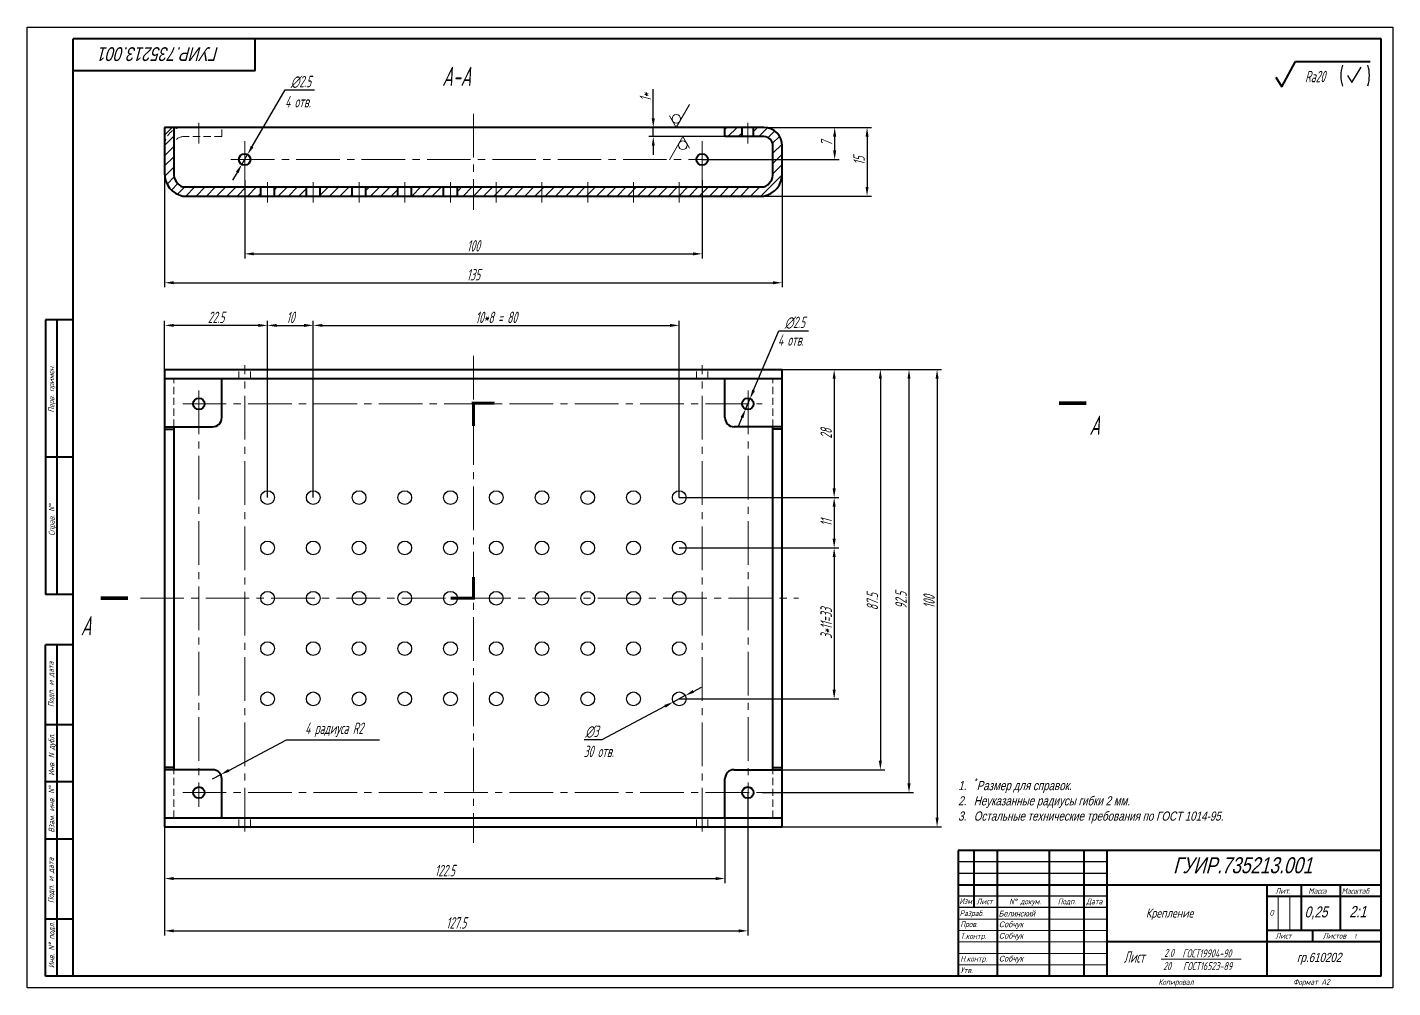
# Model space of a CAD drawing. Header units: millimetres. Extents: x 4478846 to 4492776, y 3796523 to 3799112.
# Drawn here: x 4490156 to 4490753, y 3796523 to 3796943 of the extents above; entities that cross this region are included whole.
import ezdxf

# ---------------------------------------------------------------- set-up
doc = ezdxf.new("R2010")
doc.units = ezdxf.units.MM
doc.linetypes.add('CENTER2', pattern=[28.575, 19.05, -3.175, 3.175, -3.175])
doc.linetypes.add('HIDDEN2', pattern=[4.7625, 3.175, -1.5875])
doc.layers.get('0').update_dxf_attribs({"lineweight": 25})
doc.layers.get('Defpoints').update_dxf_attribs({"color": 5})
for name, color, linetype, lineweight in [('1', 1, 'Continuous', 40), ('2', 3, 'CENTER2', 20), ('3', 2, 'HIDDEN2', 20), ('dim', 7, 'Continuous', 20), ('Основная', 7, 'Continuous', 40), ('тонкая', 7, 'Continuous', 13)]:
    doc.layers.add(name, color=color, linetype=linetype, lineweight=lineweight)
for name, color, linetype in [('KONTUR', 7, 'Continuous'), ('MultiLayer', 9, 'Continuous'), ('Title', 7, 'Continuous'), ('Текст', 4, 'Continuous')]:
    doc.layers.add(name, color=color, linetype=linetype)
doc.styles.add('35', font='gostw.shx', dxfattribs={"width": 0.65, "oblique": 15, "height": 3.5})
doc.styles.add('5', font='gostw.shx', dxfattribs={"width": 0.75, "oblique": 15, "height": 5})
doc.styles.add('7', font='gostw.shx', dxfattribs={"width": 0.75, "oblique": 15, "height": 7})
doc.styles.add('ESKD', font='standarteskd.shx', dxfattribs={"width": 0.8, "oblique": 15})
doc.styles.add('SAS5', font='gostw.shx', dxfattribs={"width": 0.75, "oblique": 15, "height": 5})
doc.styles.add('стиль1', font='romans.shx', dxfattribs={"width": 0.75, "oblique": 15, "height": 3.5})
doc.dimstyles.new('BUT$0', dxfattribs={"dimtxt": 3.5, "dimasz": 4, "dimexe": 2, "dimexo": 0, "dimgap": 1, "dimtad": 1, "dimdec": 4, "dimzin": 9, "dimdsep": 46, "dimtxsty": '35', "dimcen": 0, "dimclrd": 256, "dimclre": 256, "dimclrt": 256, "dimadec": 0, "dimazin": 0, "dimtfac": 0.7, "dimtdec": 4, "dimtmove": 0, "dimatfit": 0, "dimfxl": 1, "dimtolj": 1, "dimtzin": 9, "dimarcsym": 0})
doc.dimstyles.new('BUT$3', dxfattribs={"dimtxt": 3.5, "dimasz": 4, "dimexe": 2, "dimexo": 0, "dimgap": 1, "dimtad": 1, "dimtoh": 1, "dimdec": 4, "dimzin": 9, "dimdsep": 46, "dimtxsty": '35', "dimcen": 0, "dimclrd": 256, "dimclre": 256, "dimclrt": 256, "dimadec": 0, "dimazin": 0, "dimtfac": 0.7, "dimtdec": 4, "dimtmove": 0, "dimatfit": 0, "dimfxl": 1, "dimtolj": 1, "dimtzin": 9, "dimarcsym": 0})
doc.dimstyles.new('BUT$4', dxfattribs={"dimtxt": 3.5, "dimasz": 4, "dimexe": 2, "dimexo": 0, "dimgap": 1, "dimtad": 1, "dimtih": 1, "dimtoh": 1, "dimdec": 4, "dimzin": 9, "dimdsep": 46, "dimtxsty": '35', "dimcen": 0, "dimclrd": 256, "dimclre": 256, "dimclrt": 256, "dimadec": 0, "dimazin": 0, "dimtfac": 0.7, "dimtdec": 4, "dimtmove": 0, "dimatfit": 3, "dimfxl": 1, "dimtolj": 1, "dimtzin": 9, "dimarcsym": 0})

# ---------------------------------------------------------------- blocks, each defined once
blk = doc.blocks.new('*D229')
at = {"layer": 'Defpoints', "color": 0, "transparency": 16777216}
for p in [(4490477.79, 3796899.05), (4490477.79, 3796869.05), (4490522.92, 3796869.05)]:
    blk.add_point(p, dxfattribs=at)
at = {"layer": 'dim', "lineweight": -2, "transparency": 16777216}
for p, q in [((4490477.79, 3796899.05), (4490524.92, 3796899.05)), ((4490522.92, 3796895.05), (4490522.92, 3796873.05)), ((4490477.79, 3796869.05), (4490524.92, 3796869.05))]:
    blk.add_line(p, q, dxfattribs=at)
at = {"layer": 'dim', "transparency": 16777216}
for points in [[(4490522.26, 3796895.05), (4490523.59, 3796895.05), (4490522.92, 3796899.05)], [(4490522.26, 3796873.05), (4490523.59, 3796873.05), (4490522.92, 3796869.05)]]:
    blk.add_solid(points, dxfattribs=at)
at = {"layer": 'dim', "transparency": 16777216, "insert": (4490519.42, 3796884.55), "char_height": 5, "attachment_point": 5, "rotation": 90, "style": '5'}
blk.add_mtext('\\A1;15', dxfattribs=at)
blk = doc.blocks.new('*D230')
at = {"layer": 'Defpoints', "color": 0, "transparency": 16777216}
for p in [(4490215.79, 3796879.05), (4490485.79, 3796879.05), (4490485.79, 3796831.17)]:
    blk.add_point(p, dxfattribs=at)
at = {"layer": 'dim', "lineweight": -2, "transparency": 16777216}
for p, q in [((4490215.79, 3796879.05), (4490215.79, 3796829.17)), ((4490485.79, 3796879.05), (4490485.79, 3796829.17)), ((4490219.79, 3796831.17), (4490481.79, 3796831.17))]:
    blk.add_line(p, q, dxfattribs=at)
at = {"layer": 'dim', "transparency": 16777216}
for points in [[(4490219.79, 3796831.83), (4490219.79, 3796830.5), (4490215.79, 3796831.17)], [(4490481.79, 3796831.83), (4490481.79, 3796830.5), (4490485.79, 3796831.17)]]:
    blk.add_solid(points, dxfattribs=at)
at = {"layer": 'dim', "transparency": 16777216, "insert": (4490350.79, 3796834.67), "char_height": 5, "attachment_point": 5, "style": '5'}
blk.add_mtext('\\A1;135', dxfattribs=at)
blk = doc.blocks.new('*D231')
at = {"layer": 'Defpoints', "color": 0, "transparency": 16777216}
for p in [(4490250.79, 3796876.05), (4490450.79, 3796876.05), (4490450.79, 3796843.8)]:
    blk.add_point(p, dxfattribs=at)
at = {"layer": 'dim', "lineweight": -2, "transparency": 16777216}
for p, q in [((4490250.79, 3796876.05), (4490250.79, 3796841.8)), ((4490450.79, 3796876.05), (4490450.79, 3796841.8)), ((4490254.79, 3796843.8), (4490446.79, 3796843.8))]:
    blk.add_line(p, q, dxfattribs=at)
at = {"layer": 'dim', "transparency": 16777216}
for points in [[(4490254.79, 3796844.47), (4490254.79, 3796843.13), (4490250.79, 3796843.8)], [(4490446.79, 3796844.47), (4490446.79, 3796843.13), (4490450.79, 3796843.8)]]:
    blk.add_solid(points, dxfattribs=at)
at = {"layer": 'dim', "transparency": 16777216, "insert": (4490350.79, 3796847.3), "char_height": 5, "attachment_point": 5, "style": '5'}
blk.add_mtext('\\A1;100', dxfattribs=at)
blk = doc.blocks.new('*D232')
at = {"layer": 'Defpoints', "color": 0, "transparency": 16777216}
for p in [(4490485.79, 3796899.05), (4490508.76, 3796899.05), (4490450.79, 3796885.05)]:
    blk.add_point(p, dxfattribs=at)
at = {"layer": 'dim', "lineweight": -2, "transparency": 16777216}
for p, q in [((4490485.79, 3796899.05), (4490510.76, 3796899.05)), ((4490508.76, 3796889.05), (4490508.76, 3796895.05)), ((4490450.79, 3796885.05), (4490510.76, 3796885.05))]:
    blk.add_line(p, q, dxfattribs=at)
at = {"layer": 'dim', "transparency": 16777216}
for points in [[(4490508.09, 3796895.05), (4490509.43, 3796895.05), (4490508.76, 3796899.05)], [(4490508.09, 3796889.05), (4490509.43, 3796889.05), (4490508.76, 3796885.05)]]:
    blk.add_solid(points, dxfattribs=at)
at = {"layer": 'dim', "transparency": 16777216, "insert": (4490505.26, 3796892.05), "char_height": 5, "attachment_point": 5, "rotation": 90, "style": '5'}
blk.add_mtext('\\A1;7', dxfattribs=at)
blk = doc.blocks.new('*D233')
at = {"layer": 'Defpoints', "color": 0, "transparency": 16777216}
for p in [(4490485.79, 3796793.19), (4490541.26, 3796793.19), (4490477.07, 3796608.19)]:
    blk.add_point(p, dxfattribs=at)
at = {"layer": 'dim', "lineweight": -2, "transparency": 16777216}
for p, q in [((4490485.79, 3796793.19), (4490543.26, 3796793.19)), ((4490541.26, 3796612.19), (4490541.26, 3796789.19)), ((4490477.07, 3796608.19), (4490543.26, 3796608.19))]:
    blk.add_line(p, q, dxfattribs=at)
at = {"layer": 'dim', "transparency": 16777216}
for points in [[(4490540.59, 3796789.19), (4490541.93, 3796789.19), (4490541.26, 3796793.19)], [(4490540.59, 3796612.19), (4490541.93, 3796612.19), (4490541.26, 3796608.19)]]:
    blk.add_solid(points, dxfattribs=at)
at = {"layer": 'dim', "transparency": 16777216, "insert": (4490537.76, 3796692.26), "char_height": 5, "attachment_point": 5, "rotation": 90, "style": '5'}
blk.add_mtext('\\A1;92.5', dxfattribs=at)
blk = doc.blocks.new('Лист0_5_3')
at = {"ltscale": 5}
blk.add_line((21.76, 7.48), (56.73, 7.48), dxfattribs=at)
at = {"ltscale": 5, "oblique": 15, "width": 0.75}
for s, height, style, p in [('Лист', 5, 'SAS5', (5.44, 5.94)), ('        ГОСТ16523-89', 3.5, 'SAS5', (18.3, 2.68)), ('   ГОСТ19904-90', 3.5, '35', (26.15, 8.26))]:
    blk.add_text(s, height=height, dxfattribs=dict(at, style=style)).set_placement(p)
at = {"ltscale": 5, "style": '35', "oblique": 15, "width": 0.75}
for tag, p in [('1,0', (23.09, 8.49)), ('20', (22.62, 2.68))]:
    blk.add_attdef(tag, p, '', height=3.5, dxfattribs=at)
blk = doc.blocks.new('*D247')
at = {"layer": 'Defpoints', "color": 0, "transparency": 16777216}
for p in [(4490485.79, 3796793.19), (4490485.79, 3796593.19), (4490553.53, 3796593.19)]:
    blk.add_point(p, dxfattribs=at)
at = {"layer": 'dim', "lineweight": -2, "transparency": 16777216}
for p, q in [((4490485.79, 3796793.19), (4490555.53, 3796793.19)), ((4490553.53, 3796789.19), (4490553.53, 3796597.19)), ((4490485.79, 3796593.19), (4490555.53, 3796593.19))]:
    blk.add_line(p, q, dxfattribs=at)
at = {"layer": 'dim', "transparency": 16777216}
for points in [[(4490552.87, 3796789.19), (4490554.2, 3796789.19), (4490553.53, 3796793.19)], [(4490552.87, 3796597.19), (4490554.2, 3796597.19), (4490553.53, 3796593.19)]]:
    blk.add_solid(points, dxfattribs=at)
at = {"layer": 'dim', "transparency": 16777216, "insert": (4490550.03, 3796691.65), "char_height": 5, "attachment_point": 5, "rotation": 90, "style": '5'}
blk.add_mtext('\\A1;100', dxfattribs=at)
blk = doc.blocks.new('*D248')
at = {"layer": 'Defpoints', "color": 0, "transparency": 16777216}
for p in [(4490215.79, 3796597.19), (4490460.79, 3796597.19), (4490460.79, 3796570.61)]:
    blk.add_point(p, dxfattribs=at)
at = {"layer": 'dim', "lineweight": -2, "transparency": 16777216}
for p, q in [((4490215.79, 3796597.19), (4490215.79, 3796568.61)), ((4490460.79, 3796597.19), (4490460.79, 3796568.61)), ((4490219.79, 3796570.61), (4490456.79, 3796570.61))]:
    blk.add_line(p, q, dxfattribs=at)
at = {"layer": 'dim', "transparency": 16777216}
for points in [[(4490219.79, 3796571.28), (4490219.79, 3796569.94), (4490215.79, 3796570.61)], [(4490456.79, 3796571.28), (4490456.79, 3796569.94), (4490460.79, 3796570.61)]]:
    blk.add_solid(points, dxfattribs=at)
at = {"layer": 'dim', "transparency": 16777216, "insert": (4490338.29, 3796574.11), "char_height": 5, "attachment_point": 5, "style": '5'}
blk.add_mtext('\\A1;122.5', dxfattribs=at)
blk = doc.blocks.new('*D234')
at = {"layer": 'Defpoints', "color": 0, "transparency": 16777216}
for p in [(4490485.79, 3796793.19), (4490485.79, 3796618.19), (4490528.74, 3796618.19)]:
    blk.add_point(p, dxfattribs=at)
at = {"layer": 'dim', "lineweight": -2, "transparency": 16777216}
for p, q in [((4490485.79, 3796793.19), (4490530.74, 3796793.19)), ((4490528.74, 3796789.19), (4490528.74, 3796622.19)), ((4490485.79, 3796618.19), (4490530.74, 3796618.19))]:
    blk.add_line(p, q, dxfattribs=at)
at = {"layer": 'dim', "transparency": 16777216}
for points in [[(4490528.07, 3796789.19), (4490529.4, 3796789.19), (4490528.74, 3796793.19)], [(4490528.07, 3796622.19), (4490529.4, 3796622.19), (4490528.74, 3796618.19)]]:
    blk.add_solid(points, dxfattribs=at)
at = {"layer": 'dim', "transparency": 16777216, "insert": (4490525.24, 3796691.67), "char_height": 5, "attachment_point": 5, "rotation": 90, "style": '5'}
blk.add_mtext('\\A1;87.5', dxfattribs=at)
blk = doc.blocks.new('*D246')
at = {"layer": 'Defpoints', "color": 0, "transparency": 16777216}
for p in [(4490471.77, 3796780.49), (4490469.81, 3796775.89)]:
    blk.add_point(p, dxfattribs=at)
at = {"layer": 'dim', "lineweight": -2, "transparency": 16777216}
for p, q in [((4490473.34, 3796784.17), (4490484.41, 3796810.18)), ((4490484.41, 3796810.18), (4490497.29, 3796810.18)), ((4490469.81, 3796775.89), (4490471.77, 3796780.49)), ((4490468.24, 3796772.21), (4490466.68, 3796768.53))]:
    blk.add_line(p, q, dxfattribs=at)
at = {"layer": 'dim', "transparency": 16777216}
for points in [[(4490472.72, 3796784.43), (4490473.95, 3796783.91), (4490471.77, 3796780.49)], [(4490467.63, 3796772.47), (4490468.86, 3796771.95), (4490469.81, 3796775.89)]]:
    blk.add_solid(points, dxfattribs=at)
at = {"layer": 'dim', "transparency": 16777216, "insert": (4490491.35, 3796813.68), "char_height": 5, "attachment_point": 5, "style": '5'}
blk.add_mtext('\\A1;∅2.5', dxfattribs=at)
blk = doc.blocks.new('*D228')
at = {"layer": 'Defpoints', "color": 0, "transparency": 16777216}
for p in [(4490240.32, 3796616.06), (4490236.79, 3796614.19)]:
    blk.add_point(p, dxfattribs=at)
at = {"layer": 'dim', "lineweight": -2, "transparency": 16777216}
for p, q in [((4490243.86, 3796617.93), (4490269.11, 3796631.31)), ((4490269.11, 3796631.31), (4490309.68, 3796631.31)), ((4490236.79, 3796614.19), (4490240.32, 3796616.06))]:
    blk.add_line(p, q, dxfattribs=at)
blk.add_arc((4490236.79, 3796614.19), 4, 0, 56.55608, dxfattribs=at)
at = {"layer": 'dim', "transparency": 16777216}
blk.add_solid([(4490243.55, 3796618.52), (4490244.17, 3796617.35), (4490240.32, 3796616.06)], dxfattribs=at)
at = {"layer": 'dim', "transparency": 16777216, "insert": (4490289.89, 3796635.64), "char_height": 5, "attachment_point": 5, "style": '5'}
blk.add_mtext('\\A1;4 радиуса R2', dxfattribs=at)
blk = doc.blocks.new('*D237')
at = {"layer": 'Defpoints', "color": 0, "transparency": 16777216}
for p in [(4490464.79, 3796899.05), (4490429.44, 3796895.05), (4490464.79, 3796895.05)]:
    blk.add_point(p, dxfattribs=at)
at = {"layer": 'dim', "lineweight": -2, "transparency": 16777216}
for p, q in [((4490429.44, 3796903.05), (4490429.44, 3796915.8)), ((4490464.79, 3796899.05), (4490427.44, 3796899.05)), ((4490429.44, 3796895.05), (4490429.44, 3796899.05)), ((4490464.79, 3796895.05), (4490427.44, 3796895.05)), ((4490429.44, 3796891.05), (4490429.44, 3796887.05))]:
    blk.add_line(p, q, dxfattribs=at)
at = {"layer": 'dim', "transparency": 16777216}
for points in [[(4490428.77, 3796903.05), (4490430.1, 3796903.05), (4490429.44, 3796899.05)], [(4490428.77, 3796891.05), (4490430.1, 3796891.05), (4490429.44, 3796895.05)]]:
    blk.add_solid(points, dxfattribs=at)
at = {"layer": 'dim', "transparency": 16777216, "insert": (4490425.94, 3796912.35), "char_height": 5, "attachment_point": 5, "rotation": 90, "style": '5'}
blk.add_mtext('\\A1;1*', dxfattribs=at)
blk = doc.blocks.new('sh2')
at = {"linetype": 'Continuous'}
for q in [(3.23, 5.6), (-1.62, 2.81)]:
    blk.add_line((0, 0), q, dxfattribs=at)
blk.add_circle((0, 2.1), 1.05, dxfattribs=at)
blk = doc.blocks.new('*D252')
at = {"layer": 'Defpoints', "color": 0, "transparency": 16777216}
for p in [(4490215.79, 3796812.51), (4490215.79, 3796793.19), (4490260.79, 3796737.19)]:
    blk.add_point(p, dxfattribs=at)
at = {"layer": 'dim', "lineweight": -2, "transparency": 16777216}
for p, q in [((4490215.79, 3796793.19), (4490215.79, 3796814.51)), ((4490260.79, 3796737.19), (4490260.79, 3796814.51)), ((4490256.79, 3796812.51), (4490219.79, 3796812.51))]:
    blk.add_line(p, q, dxfattribs=at)
at = {"layer": 'dim', "transparency": 16777216}
for points in [[(4490219.79, 3796813.17), (4490219.79, 3796811.84), (4490215.79, 3796812.51)], [(4490256.79, 3796813.17), (4490256.79, 3796811.84), (4490260.79, 3796812.51)]]:
    blk.add_solid(points, dxfattribs=at)
at = {"layer": 'dim', "transparency": 16777216, "insert": (4490238.29, 3796816.01), "char_height": 5, "attachment_point": 5, "style": '5'}
blk.add_mtext('\\A1;22.5', dxfattribs=at)
blk = doc.blocks.new('*D253')
at = {"layer": 'Defpoints', "color": 0, "transparency": 16777216}
for p in [(4490280.79, 3796812.51), (4490260.79, 3796737.19), (4490280.79, 3796737.19)]:
    blk.add_point(p, dxfattribs=at)
at = {"layer": 'dim', "lineweight": -2, "transparency": 16777216}
for p, q in [((4490260.79, 3796737.19), (4490260.79, 3796814.51)), ((4490280.79, 3796737.19), (4490280.79, 3796814.51)), ((4490264.79, 3796812.51), (4490276.79, 3796812.51))]:
    blk.add_line(p, q, dxfattribs=at)
at = {"layer": 'dim', "transparency": 16777216}
for points in [[(4490264.79, 3796813.17), (4490264.79, 3796811.84), (4490260.79, 3796812.51)], [(4490276.79, 3796813.17), (4490276.79, 3796811.84), (4490280.79, 3796812.51)]]:
    blk.add_solid(points, dxfattribs=at)
at = {"layer": 'dim', "transparency": 16777216, "insert": (4490270.79, 3796816.01), "char_height": 5, "attachment_point": 5, "style": '5'}
blk.add_mtext('\\A1;10', dxfattribs=at)
blk = doc.blocks.new('*D254')
at = {"layer": 'Defpoints', "color": 0, "transparency": 16777216}
for p in [(4490440.79, 3796812.51), (4490280.79, 3796737.19), (4490440.79, 3796737.19)]:
    blk.add_point(p, dxfattribs=at)
at = {"layer": 'dim', "lineweight": -2, "transparency": 16777216}
for p, q in [((4490280.79, 3796737.19), (4490280.79, 3796814.51)), ((4490440.79, 3796737.19), (4490440.79, 3796814.51)), ((4490284.79, 3796812.51), (4490436.79, 3796812.51))]:
    blk.add_line(p, q, dxfattribs=at)
at = {"layer": 'dim', "transparency": 16777216}
for points in [[(4490284.79, 3796813.17), (4490284.79, 3796811.84), (4490280.79, 3796812.51)], [(4490436.79, 3796813.17), (4490436.79, 3796811.84), (4490440.79, 3796812.51)]]:
    blk.add_solid(points, dxfattribs=at)
at = {"layer": 'dim', "transparency": 16777216, "insert": (4490360.79, 3796816.01), "char_height": 5, "attachment_point": 5, "style": '5'}
blk.add_mtext('\\A1;10*8 = 80', dxfattribs=at)
blk = doc.blocks.new('*D238')
at = {"layer": 'Defpoints', "color": 0, "transparency": 16777216}
for p in [(4490440.79, 3796793.19), (4490440.79, 3796737.19), (4490508.54, 3796737.19)]:
    blk.add_point(p, dxfattribs=at)
at = {"layer": 'dim', "lineweight": -2, "transparency": 16777216}
for p, q in [((4490440.79, 3796793.19), (4490510.54, 3796793.19)), ((4490508.54, 3796789.19), (4490508.54, 3796741.19)), ((4490440.79, 3796737.19), (4490510.54, 3796737.19))]:
    blk.add_line(p, q, dxfattribs=at)
at = {"layer": 'dim', "transparency": 16777216}
for points in [[(4490507.87, 3796789.19), (4490509.21, 3796789.19), (4490508.54, 3796793.19)], [(4490507.87, 3796741.19), (4490509.21, 3796741.19), (4490508.54, 3796737.19)]]:
    blk.add_solid(points, dxfattribs=at)
at = {"layer": 'dim', "transparency": 16777216, "insert": (4490505.04, 3796765.19), "char_height": 5, "attachment_point": 5, "rotation": 90, "style": '5'}
blk.add_mtext('\\A1;28', dxfattribs=at)
blk = doc.blocks.new('*D255')
at = {"layer": 'Defpoints', "color": 0, "transparency": 16777216}
for p in [(4490440.79, 3796737.19), (4490440.79, 3796715.19), (4490508.54, 3796715.19)]:
    blk.add_point(p, dxfattribs=at)
at = {"layer": 'dim', "lineweight": -2, "transparency": 16777216}
for p, q in [((4490440.79, 3796737.19), (4490510.54, 3796737.19)), ((4490508.54, 3796733.19), (4490508.54, 3796719.19)), ((4490440.79, 3796715.19), (4490510.54, 3796715.19))]:
    blk.add_line(p, q, dxfattribs=at)
at = {"layer": 'dim', "transparency": 16777216}
for points in [[(4490507.87, 3796733.19), (4490509.21, 3796733.19), (4490508.54, 3796737.19)], [(4490507.87, 3796719.19), (4490509.21, 3796719.19), (4490508.54, 3796715.19)]]:
    blk.add_solid(points, dxfattribs=at)
at = {"layer": 'dim', "transparency": 16777216, "insert": (4490505.04, 3796726.19), "char_height": 5, "attachment_point": 5, "rotation": 90, "style": '5'}
blk.add_mtext('\\A1;11', dxfattribs=at)
blk = doc.blocks.new('*D256')
at = {"layer": 'Defpoints', "color": 0, "transparency": 16777216}
for p in [(4490440.79, 3796715.19), (4490440.79, 3796649.19), (4490508.54, 3796649.19)]:
    blk.add_point(p, dxfattribs=at)
at = {"layer": 'dim', "lineweight": -2, "transparency": 16777216}
for p, q in [((4490440.79, 3796715.19), (4490510.54, 3796715.19)), ((4490508.54, 3796711.19), (4490508.54, 3796653.19)), ((4490440.79, 3796649.19), (4490510.54, 3796649.19))]:
    blk.add_line(p, q, dxfattribs=at)
at = {"layer": 'dim', "transparency": 16777216}
for points in [[(4490507.87, 3796711.19), (4490509.21, 3796711.19), (4490508.54, 3796715.19)], [(4490507.87, 3796653.19), (4490509.21, 3796653.19), (4490508.54, 3796649.19)]]:
    blk.add_solid(points, dxfattribs=at)
at = {"layer": 'dim', "transparency": 16777216, "insert": (4490505.04, 3796682.19), "char_height": 5, "attachment_point": 5, "rotation": 90, "style": '5'}
blk.add_mtext('\\A1;3*11=33', dxfattribs=at)
blk = doc.blocks.new('*D257')
at = {"layer": 'Defpoints', "color": 0, "transparency": 16777216}
for p in [(4490470.79, 3796608.19), (4490215.79, 3796600.96), (4490470.79, 3796547.73)]:
    blk.add_point(p, dxfattribs=at)
at = {"layer": 'dim', "lineweight": -2, "transparency": 16777216}
for p, q in [((4490470.79, 3796608.19), (4490470.79, 3796545.73)), ((4490215.79, 3796600.96), (4490215.79, 3796545.73)), ((4490219.79, 3796547.73), (4490466.79, 3796547.73))]:
    blk.add_line(p, q, dxfattribs=at)
at = {"layer": 'dim', "transparency": 16777216}
for points in [[(4490219.79, 3796548.4), (4490219.79, 3796547.07), (4490215.79, 3796547.73)], [(4490466.79, 3796548.4), (4490466.79, 3796547.07), (4490470.79, 3796547.73)]]:
    blk.add_solid(points, dxfattribs=at)
at = {"layer": 'dim', "transparency": 16777216, "insert": (4490343.29, 3796551.23), "char_height": 5, "attachment_point": 5, "style": '5'}
blk.add_mtext('\\A1;127.5', dxfattribs=at)
blk = doc.blocks.new('*D258')
at = {"layer": 'Defpoints', "color": 0, "transparency": 16777216}
for p in [(4490438.14, 3796647.79), (4490443.44, 3796650.59)]:
    blk.add_point(p, dxfattribs=at)
at = {"layer": 'dim', "lineweight": -2, "transparency": 16777216}
for p, q in [((4490446.98, 3796652.46), (4490450.52, 3796654.33)), ((4490434.6, 3796645.92), (4490406.95, 3796631.31)), ((4490443.44, 3796650.59), (4490438.14, 3796647.79)), ((4490406.95, 3796631.31), (4490399.25, 3796631.31))]:
    blk.add_line(p, q, dxfattribs=at)
at = {"layer": 'dim', "transparency": 16777216}
for points in [[(4490446.67, 3796653.05), (4490447.29, 3796651.87), (4490443.44, 3796650.59)], [(4490434.29, 3796646.51), (4490434.91, 3796645.33), (4490438.14, 3796647.79)]]:
    blk.add_solid(points, dxfattribs=at)
at = {"layer": 'dim', "transparency": 16777216, "insert": (4490402.6, 3796634.81), "char_height": 5, "attachment_point": 5, "style": '5'}
blk.add_mtext('\\A1;∅3', dxfattribs=at)
blk = doc.blocks.new('*D260')
at = {"layer": 'Defpoints', "color": 0, "transparency": 16777216}
for p in [(4490252.04, 3796887.22), (4490249.53, 3796882.89)]:
    blk.add_point(p, dxfattribs=at)
at = {"layer": 'dim', "lineweight": -2, "transparency": 16777216}
for p, q in [((4490254.05, 3796890.68), (4490268.45, 3796915.49)), ((4490268.45, 3796915.49), (4490281.33, 3796915.49)), ((4490249.53, 3796882.89), (4490252.04, 3796887.22)), ((4490247.53, 3796879.43), (4490245.52, 3796875.97))]:
    blk.add_line(p, q, dxfattribs=at)
at = {"layer": 'dim', "transparency": 16777216}
for points in [[(4490253.48, 3796891.01), (4490254.63, 3796890.34), (4490252.04, 3796887.22)], [(4490246.95, 3796879.77), (4490248.1, 3796879.1), (4490249.53, 3796882.89)]]:
    blk.add_solid(points, dxfattribs=at)
at = {"layer": 'dim', "transparency": 16777216, "insert": (4490275.39, 3796918.99), "char_height": 5, "attachment_point": 5, "style": '5'}
blk.add_mtext('\\A1;∅2.5', dxfattribs=at)

msp = doc.modelspace()

# ---------------------------------------------------------------- hatches: boundary and pattern name
h = msp.add_hatch()
h.set_pattern_fill('ANSI31', color=256)
h.set_pattern_definition([(45, (4488634.801, 3796545.0153), (-2.245064, 2.245064), [])])
h.paths.add_polyline_path([(4490219.78964, 3796899.0535), (4490215.78964, 3796899.0535), (4490215.78964, 3796891.0535, -0.267949192), (4490219.78964, 3796897.9817)])
h.paths.add_polyline_path([(4490219.78964, 3796897.9817, 0.267949192), (4490215.78964, 3796891.0535), (4490215.78964, 3796879.0535, 0.365937887), (4490223.78964, 3796869.0535), (4490257.78964, 3796869.0535), (4490257.78964, 3796873.0535), (4490223.78964, 3796873.0535, -0.324935852), (4490219.78964, 3796879.0535)])
h.paths.add_polyline_path([(4490277.78964, 3796873.0535), (4490263.78964, 3796873.0535), (4490263.78964, 3796869.0535), (4490277.78964, 3796869.0535)])
h.paths.add_polyline_path([(4490297.78964, 3796873.0535), (4490283.78964, 3796873.0535), (4490283.78964, 3796869.0535), (4490297.78964, 3796869.0535)])
h.paths.add_polyline_path([(4490317.78964, 3796873.0535), (4490303.78964, 3796873.0535), (4490303.78964, 3796869.0535), (4490317.78964, 3796869.0535)])
h.paths.add_polyline_path([(4490337.78964, 3796873.0535), (4490323.78964, 3796873.0535), (4490323.78964, 3796869.0535), (4490337.78964, 3796869.0535)])
h.paths.add_polyline_path([(4490350.78964, 3796873.0535), (4490343.78964, 3796873.0535), (4490343.78964, 3796869.0535), (4490350.78964, 3796869.0535)])
h.paths.add_polyline_path([(4490360.78964, 3796873.0535), (4490350.78964, 3796873.0535), (4490350.78964, 3796869.0535), (4490360.78964, 3796869.0535)])
h.paths.add_polyline_path([(4490380.78964, 3796873.0535), (4490360.78964, 3796873.0535), (4490360.78964, 3796869.0535), (4490380.78964, 3796869.0535)])
h.paths.add_polyline_path([(4490400.78964, 3796873.0535), (4490380.78964, 3796873.0535), (4490380.78964, 3796869.0535), (4490400.78964, 3796869.0535)])
h.paths.add_polyline_path([(4490420.78964, 3796873.0535), (4490400.78964, 3796873.0535), (4490400.78964, 3796869.0535), (4490420.78964, 3796869.0535)])
h.paths.add_polyline_path([(4490440.78964, 3796873.0535), (4490420.78964, 3796873.0535), (4490420.78964, 3796869.0535), (4490440.78964, 3796869.0535)])
h.paths.add_polyline_path([(4490485.78964, 3796879.0535), (4490485.78964, 3796891.0535, 0.414213562), (4490477.78964, 3796899.0535), (4490473.29186, 3796899.0535), (4490473.29186, 3796895.0535), (4490477.78964, 3796895.0535, -0.414213562), (4490481.78964, 3796891.0535), (4490481.78964, 3796879.0535, -0.324935852), (4490477.78964, 3796873.0535), (4490440.78964, 3796873.0535), (4490440.78964, 3796869.0535), (4490477.78964, 3796869.0535, 0.365937887)])
h.paths.add_polyline_path([(4490468.28742, 3796899.0535), (4490460.78964, 3796899.0535), (4490460.78964, 3796895.0535), (4490468.28742, 3796895.0535)], flags=17)

# ---------------------------------------------------------------- linework, layer by layer
for p, q in [((4490732.94378, 3796921.75234), (4490734.92641, 3796918.69579)), ((4490732.94378, 3796921.75234), (4490734.92641, 3796918.69579)), ((4490734.92641, 3796918.69579), (4490739.00238, 3796925.5125)), ((4490734.92641, 3796918.69579), (4490739.00238, 3796925.5125)), ((4490627.74925, 3796577.87328), (4490562.74925, 3796577.87328)), ((4490627.74925, 3796572.87328), (4490562.74925, 3796572.87328)), ((4490627.74925, 3796562.87328), (4490562.74925, 3796562.87328)), ((4490627.74925, 3796557.87328), (4490562.74925, 3796557.87328)), ((4490697.74925, 3796527.87328), (4490697.74925, 3796527.87328))]:
    msp.add_line(p, q)
for centre in [(4490260.78964, 3796737.19013), (4490280.78964, 3796737.19013), (4490300.78964, 3796737.19013), (4490320.78964, 3796737.19013), (4490340.78964, 3796737.19013), (4490360.78964, 3796737.19013), (4490380.78964, 3796737.19013), (4490400.78964, 3796737.19013), (4490420.78964, 3796737.19013), (4490440.78964, 3796737.19013), (4490260.78964, 3796715.19013), (4490280.78964, 3796715.19013), (4490300.78964, 3796715.19013), (4490320.78964, 3796715.19013), (4490340.78964, 3796715.19013), (4490360.78964, 3796715.19013), (4490380.78964, 3796715.19013), (4490400.78964, 3796715.19013), (4490420.78964, 3796715.19013), (4490440.78964, 3796715.19013), (4490260.78964, 3796693.19013), (4490280.78964, 3796693.19013), (4490300.78964, 3796693.19013), (4490320.78964, 3796693.19013), (4490340.78964, 3796693.19013), (4490360.78964, 3796693.19013), (4490380.78964, 3796693.19013), (4490400.78964, 3796693.19013), (4490420.78964, 3796693.19013), (4490440.78964, 3796693.19013), (4490260.78964, 3796671.19013), (4490280.78964, 3796671.19013), (4490300.78964, 3796671.19013), (4490320.78964, 3796671.19013), (4490340.78964, 3796671.19013), (4490360.78964, 3796671.19013), (4490380.78964, 3796671.19013), (4490400.78964, 3796671.19013), (4490420.78964, 3796671.19013), (4490440.78964, 3796671.19013), (4490260.78964, 3796649.19013), (4490280.78964, 3796649.19013), (4490300.78964, 3796649.19013), (4490320.78964, 3796649.19013), (4490340.78964, 3796649.19013), (4490360.78964, 3796649.19013), (4490380.78964, 3796649.19013), (4490400.78964, 3796649.19013), (4490420.78964, 3796649.19013), (4490440.78964, 3796649.19013)]:
    msp.add_circle(centre, 3)
for centre, start, end in [((4490744.99947, 3796921.71618), 162.26567195, 197.73432805), ((4490744.99947, 3796921.71618), 162.26567195, 197.73432805), ((4490727.61306, 3796921.78478), 342.26567195, 17.73432805)]:
    msp.add_arc(centre, 14.95796, start, end)
at = {"layer": '1'}
for p, q in [((4490704.29214, 3796916.81483), (4490710.32495, 3796927.95234)), ((4490704.29214, 3796916.81483), (4490710.32495, 3796927.95234)), ((4490710.32495, 3796927.95234), (4490742.92732, 3796927.95234)), ((4490701.72238, 3796921.09777), (4490704.29214, 3796916.81483)), ((4490701.72238, 3796921.09777), (4490704.29214, 3796916.81483)), ((4490477.78964, 3796899.0535), (4490215.78964, 3796899.0535)), ((4490215.78964, 3796899.0535), (4490215.78964, 3796879.0535)), ((4490219.78964, 3796899.0535), (4490219.78964, 3796879.0535)), ((4490460.78964, 3796895.0535), (4490460.78964, 3796899.0535)), ((4490468.28742, 3796895.0535), (4490468.28742, 3796899.0535)), ((4490473.29186, 3796895.0535), (4490473.29186, 3796899.0535)), ((4490477.78964, 3796895.0535), (4490460.78964, 3796895.0535)), ((4490481.78964, 3796879.0535), (4490481.78964, 3796891.0535)), ((4490485.78964, 3796879.0535), (4490485.78964, 3796891.0535)), ((4490223.78964, 3796873.0535), (4490477.78964, 3796873.0535)), ((4490257.78964, 3796869.0535), (4490257.78964, 3796873.0535)), ((4490263.78964, 3796869.0535), (4490263.78964, 3796873.0535)), ((4490277.78964, 3796869.0535), (4490277.78964, 3796873.0535)), ((4490283.78964, 3796869.0535), (4490283.78964, 3796873.0535)), ((4490297.78964, 3796869.0535), (4490297.78964, 3796873.0535)), ((4490303.78964, 3796869.0535), (4490303.78964, 3796873.0535)), ((4490317.78964, 3796869.0535), (4490317.78964, 3796873.0535)), ((4490323.78964, 3796869.0535), (4490323.78964, 3796873.0535)), ((4490337.78964, 3796869.0535), (4490337.78964, 3796873.0535)), ((4490343.78964, 3796869.0535), (4490343.78964, 3796873.0535)), ((4490223.78964, 3796869.0535), (4490477.78964, 3796869.0535)), ((4490215.78964, 3796793.19013), (4490485.78964, 3796793.19013)), ((4490215.78964, 3796793.19013), (4490215.78964, 3796593.19013)), ((4490485.78964, 3796789.19013), (4490215.78964, 3796789.19013)), ((4490240.78964, 3796772.19013), (4490240.78964, 3796789.19013)), ((4490460.78964, 3796772.19013), (4490460.78964, 3796789.19013)), ((4490485.78964, 3796593.19013), (4490485.78964, 3796793.19013)), ((4490215.78964, 3796768.19013), (4490236.78964, 3796768.19013)), ((4490215.78964, 3796767.19013), (4490219.78964, 3796767.19013)), ((4490219.78964, 3796768.19013), (4490219.78964, 3796618.19013)), ((4490485.78964, 3796768.19013), (4490464.78964, 3796768.19013)), ((4490481.78964, 3796618.19013), (4490481.78964, 3796768.19013)), ((4490485.78964, 3796767.19013), (4490481.78964, 3796767.19013)), ((4490219.78964, 3796619.19013), (4490215.78964, 3796619.19013)), ((4490236.78964, 3796618.19013), (4490215.78964, 3796618.19013)), ((4490464.78964, 3796618.19013), (4490485.78964, 3796618.19013)), ((4490481.78964, 3796619.19013), (4490485.78964, 3796619.19013)), ((4490240.78964, 3796597.19013), (4490240.78964, 3796614.19013)), ((4490460.78964, 3796597.19013), (4490460.78964, 3796614.19013)), ((4490215.78964, 3796597.19013), (4490485.78964, 3796597.19013)), ((4490215.78964, 3796593.19013), (4490485.78964, 3796593.19013))]:
    msp.add_line(p, q, dxfattribs=at)
at = {"layer": '1', "flags": 128}
for points, const_width in [([(4490360.10253, 3796778.47271), (4490350.10253, 3796778.47271)], 1.33), ([(4490350.78964, 3796778.47271), (4490350.78964, 3796768.47271)], 1.33), ([(4490606.86953, 3796778.52245), (4490618.86953, 3796778.52245)], 1.596), ([(4490350.78964, 3796702.51992), (4490350.78964, 3796692.51992)], 1.33), ([(4490199.78303, 3796693.19013), (4490187.78303, 3796693.19013)], 1.596), ([(4490350.78964, 3796693.19013), (4490340.78964, 3796693.19013)], 1.33)]:
    msp.add_lwpolyline(points, dxfattribs=dict(at, const_width=const_width))
for points in [[(4490616.22213, 3796778.52245, 0, 1.596, 0), (4490616.22213, 3796773.72245, 0, 0, 0), (4490616.22213, 3796760.52245, 0, 0, 0)], [(4490190.43042, 3796693.19013, 0, 1.596, 0), (4490190.43042, 3796688.39013, 0, 0, 0), (4490190.43042, 3796675.19013, 0, 0, 0)]]:
    msp.add_lwpolyline(points, format="xyseb", dxfattribs=at)
at = {"layer": '1'}
for centre in [(4490250.78964, 3796885.0535), (4490450.78964, 3796885.0535), (4490230.78964, 3796778.19013), (4490470.78964, 3796778.19013), (4490230.78964, 3796608.19013), (4490470.78964, 3796608.19013)]:
    msp.add_circle(centre, 2.5, dxfattribs=at)
for centre, radius, start, end in [((4490477.78964, 3796891.0535), 8, 0, 90), ((4490477.78964, 3796891.0535), 4, 0, 90), ((4490225.70656, 3796878.78703), 9.9205, 178.46083367, 258.85878285), ((4490225.91853, 3796878.80609), 6.13388, 177.68839303, 249.69174205), ((4490475.66075, 3796878.80609), 6.13388, 290.30825795, 2.31160697), ((4490475.87273, 3796878.78703), 9.9205, 281.14121715, 1.53916633), ((4490236.78964, 3796772.19013), 4, 270, 0), ((4490464.78964, 3796772.19013), 4, 180, 270), ((4490236.78964, 3796614.19013), 4, 0, 90), ((4490464.78964, 3796614.19013), 4, 90, 180)]:
    msp.add_arc(centre, radius, start, end, dxfattribs=at)
at = {"layer": '2'}
for p, q in [((4490350.78964, 3796905.0535), (4490350.78964, 3796863.0535)), ((4490230.78964, 3796892.0535), (4490230.78964, 3796901.0535)), ((4490470.78964, 3796892.0535), (4490470.78964, 3796901.0535)), ((4490250.78964, 3796876.0535), (4490250.78964, 3796893.0535)), ((4490450.78964, 3796876.0535), (4490450.78964, 3796893.0535)), ((4490244.78964, 3796885.0535), (4490456.78964, 3796885.0535)), ((4490260.78964, 3796866.21286), (4490260.78964, 3796875.21286)), ((4490280.78964, 3796866.21286), (4490280.78964, 3796875.21286)), ((4490300.78964, 3796866.21286), (4490300.78964, 3796875.21286)), ((4490320.78964, 3796866.21286), (4490320.78964, 3796875.21286)), ((4490340.78964, 3796866.21286), (4490340.78964, 3796875.21286)), ((4490360.78964, 3796866.21286), (4490360.78964, 3796875.21286)), ((4490380.78964, 3796866.21286), (4490380.78964, 3796875.21286)), ((4490400.78964, 3796866.21286), (4490400.78964, 3796875.21286)), ((4490420.78964, 3796866.21286), (4490420.78964, 3796875.21286)), ((4490440.78964, 3796866.21286), (4490440.78964, 3796875.21286)), ((4490250.78964, 3796591.19013), (4490250.78964, 3796795.19013)), ((4490350.78964, 3796799.19013), (4490350.78964, 3796586.201)), ((4490450.78964, 3796591.19013), (4490450.78964, 3796795.19013)), ((4490230.78964, 3796784.02567), (4490230.78964, 3796601.89777)), ((4490470.9376, 3796784.02932), (4490470.9376, 3796601.90143)), ((4490223.71996, 3796778.19013), (4490477.06924, 3796778.19013)), ((4490205.202, 3796693.19013), (4490492.99845, 3796693.19013)), ((4490223.71996, 3796608.19013), (4490477.06924, 3796608.19013))]:
    msp.add_line(p, q, dxfattribs=at)
at = {"layer": '3'}
for p, q in [((4490240.78964, 3796895.0535), (4490240.78964, 3796899.0535)), ((4490240.78964, 3796895.0535), (4490223.78964, 3796895.0535)), ((4490219.78964, 3796768.19013), (4490219.78964, 3796789.19013)), ((4490248.28742, 3796789.19013), (4490248.28742, 3796793.19013)), ((4490253.29186, 3796789.19013), (4490253.29186, 3796793.19013)), ((4490448.28742, 3796789.19013), (4490448.28742, 3796793.19013)), ((4490453.29186, 3796789.19013), (4490453.29186, 3796793.19013)), ((4490481.78964, 3796768.19013), (4490481.78964, 3796789.19013)), ((4490219.78964, 3796597.19013), (4490219.78964, 3796618.19013)), ((4490481.78964, 3796597.19013), (4490481.78964, 3796618.19013)), ((4490248.28742, 3796593.19013), (4490248.28742, 3796597.19013)), ((4490253.29186, 3796593.19013), (4490253.29186, 3796597.19013)), ((4490448.28742, 3796593.19013), (4490448.28742, 3796597.19013)), ((4490453.29186, 3796593.19013), (4490453.29186, 3796597.19013))]:
    msp.add_line(p, q, dxfattribs=at)
for radius in [8, 4]:
    msp.add_arc((4490223.78964, 3796891.0535), radius, 90, 180, dxfattribs=at)
at = {"layer": 'KONTUR'}
for p, q in [((4490155.74925, 3796522.87328), (4490155.74925, 3796942.87328)), ((4490155.74925, 3796942.87328), (4490752.74925, 3796942.87328)), ((4490752.74925, 3796942.87328), (4490752.74925, 3796522.87328)), ((4490752.74925, 3796522.87328), (4490155.74925, 3796522.87328))]:
    msp.add_line(p, q, dxfattribs=at)
at = {"layer": 'Основная'}
for p, q in [((4490175.74925, 3796567.87328), (4490175.74925, 3796937.87328)), ((4490747.74925, 3796937.87328), (4490175.74925, 3796937.87328)), ((4490255.45029, 3796923.87328), (4490255.45029, 3796937.87328)), ((4490747.74925, 3796527.87328), (4490747.74925, 3796937.87328)), ((4490255.45029, 3796923.87328), (4490175.74925, 3796923.87328)), ((4490163.74925, 3796814.87328), (4490163.74925, 3796694.87328)), ((4490175.74925, 3796814.87328), (4490163.74925, 3796814.87328)), ((4490168.74925, 3796694.87328), (4490168.74925, 3796814.87328)), ((4490175.74925, 3796754.87328), (4490163.74925, 3796754.87328)), ((4490175.74925, 3796694.87328), (4490163.74925, 3796694.87328)), ((4490163.74925, 3796527.87328), (4490163.74925, 3796672.87328)), ((4490175.74925, 3796672.87328), (4490163.74925, 3796672.87328)), ((4490168.74925, 3796527.87328), (4490168.74925, 3796672.87328)), ((4490175.74925, 3796637.87328), (4490163.74925, 3796637.87328)), ((4490175.74925, 3796612.87328), (4490163.74925, 3796612.87328)), ((4490175.74925, 3796587.87328), (4490163.74925, 3796587.87328)), ((4490562.74925, 3796582.87328), (4490562.74925, 3796527.87328)), ((4490747.74925, 3796582.87328), (4490562.74925, 3796582.87328)), ((4490569.74925, 3796557.87328), (4490569.74925, 3796582.87328)), ((4490579.74925, 3796582.87328), (4490579.74925, 3796527.87328)), ((4490602.74925, 3796527.87328), (4490602.74925, 3796582.87328)), ((4490617.74925, 3796582.87328), (4490617.74925, 3796527.87328)), ((4490627.74925, 3796582.87328), (4490627.74925, 3796527.87328)), ((4490175.74925, 3796527.87328), (4490175.74925, 3796567.87328)), ((4490562.74925, 3796567.87328), (4490747.74925, 3796567.87328)), ((4490697.74925, 3796567.87328), (4490697.74925, 3796527.87328)), ((4490712.74925, 3796567.87328), (4490712.74925, 3796547.87328)), ((4490729.74925, 3796567.87328), (4490729.74925, 3796547.87328)), ((4490697.74925, 3796562.87328), (4490747.74925, 3796562.87328)), ((4490175.74925, 3796552.87328), (4490163.74925, 3796552.87328)), ((4490747.74925, 3796547.87328), (4490697.74925, 3796547.87328)), ((4490717.74925, 3796547.87328), (4490717.74925, 3796542.87328)), ((4490747.74925, 3796542.87328), (4490627.74925, 3796542.87328)), ((4490747.74925, 3796527.87328), (4490163.74925, 3796527.87328))]:
    msp.add_line(p, q, dxfattribs=at)
at = {"layer": 'тонкая'}
for p, q in [((4490702.73689, 3796562.66459), (4490702.73689, 3796547.87328)), ((4490707.81483, 3796562.66459), (4490707.81483, 3796547.87328)), ((4490562.74925, 3796552.87328), (4490627.74925, 3796552.87328)), ((4490627.74925, 3796547.87328), (4490562.74925, 3796547.87328)), ((4490627.74925, 3796542.87328), (4490562.74925, 3796542.87328))]:
    msp.add_line(p, q, dxfattribs=at)
for points in [[(4490562.74925, 3796537.87328), (4490627.74925, 3796537.87328)], [(4490562.74925, 3796532.87328), (4490627.74925, 3796532.87328)]]:
    msp.add_lwpolyline(points, dxfattribs=at)

# ---------------------------------------------------------------- block references
at = {"layer": 'dim', "xscale": 1.8, "yscale": 1.8, "zscale": 1.8}
msp.add_blockref('sh2', (4490439.52729, 3796899.0535), dxfattribs=at)
at = {"layer": 'dim', "xscale": 1.8, "yscale": 1.8, "zscale": 1.8, "rotation": 180}
msp.add_blockref('sh2', (4490442.40029, 3796895.0535), dxfattribs=at)
at = {"layer": 'dim'}
ref = msp.add_blockref('Лист0_5_3', (4490629.74925, 3796527.87328), dxfattribs=at)
ref.add_attrib('2,5', '2.0', (4490652.83529, 3796536.36756), dxfattribs={"layer": '0', "ltscale": 5, "height": 3.5, "style": '35', "oblique": 15, "width": 0.75})
ref.add_attrib('20', '20', (4490652.37025, 3796530.55654), dxfattribs={"layer": '0', "ltscale": 5, "height": 3.5, "style": '35', "oblique": 15, "width": 0.75})

# ---------------------------------------------------------------- texts
at = {"style": '5', "oblique": 15, "width": 0.75}
for s, p in [('4 отв.', (4490268.42228, 3796907.81706)), ('4 отв.', (4490483.91846, 3796803.6342)), ('30 отв.', (4490398.99413, 3796623.73054))]:
    msp.add_text(s, height=5, dxfattribs=at).set_placement(p)
at = {"insert": (4490718.80077, 3796921.35213), "char_height": 5, "attachment_point": 5, "style": '5'}
msp.add_mtext('Ra20', dxfattribs=at)
at = {"attachment_point": 1, "style": 'ESKD'}
for s, width, insert, char_height in [('Белинский', 29.917041, (4490580.46785, 3796556.49927), 2.5), ('0,25\\P ', 101.2474268, (4490714.23053, 3796558.40557), 4.8), ('2:1 ', 101.2474268, (4490733.73963, 3796558.61845), 5), ('Собчук', 29.917041, (4490580.53574, 3796551.81776), 2.5), ('Собчук', 29.917041, (4490580.53574, 3796546.81776), 2.5), ('гр.610202', 28.8781576, (4490710.86464, 3796538.10714), 4), ('Собчук', 29.917041, (4490580.53574, 3796536.81776), 2.5)]:
    msp.add_mtext_dynamic_manual_height_columns(s, width=width, gutter_width=20, heights=[0], dxfattribs=dict(at, insert=insert, char_height=char_height))
at = {"layer": '1', "style": '7', "oblique": 15, "width": 0.75}
for s, p in [('A-A', (4490337.12832, 3796917.23042)), ('А', (4490620.12426, 3796764.66357)), ('А', (4490179.11228, 3796677.00209))]:
    msp.add_text(s, height=8.4, dxfattribs=at).set_placement(p)
at = {"layer": 'MultiLayer', "lineweight": -2, "insert": (4490558.74925, 3796614.61798), "char_height": 4, "attachment_point": 1, "style": 'ESKD'}
msp.add_mtext_dynamic_manual_height_columns('\\A1;\\pxi-1.7082,l2.7082,t2.7082;1.^I{\\H0.7x;\\S*^ ;}Размер для справок.\\P2.^IНеуказанные радиусы гибки 2 мм.\\P{\\A0;3.^IОстальные технические требования по ГОСТ 1014-95.}', width=187.5961338, gutter_width=50, heights=[52], dxfattribs=at)
at = {"layer": 'Title', "insert": (4490213.48278, 3796931.18419), "char_height": 6, "attachment_point": 5, "rotation": 180, "style": 'ESKD'}
msp.add_mtext_dynamic_manual_height_columns('\\pxt14;ГУИР.735213.001 ', width=101.2474268, gutter_width=20, heights=[0], dxfattribs=at)
at = {"layer": 'Title', "insert": (4490687.15829, 3796576.36668), "char_height": 7, "attachment_point": 5, "style": 'ESKD'}
msp.add_mtext_dynamic_manual_height_columns('ГУИР.735213.001 ', width=101.2474268, gutter_width=20, heights=[0], dxfattribs=at)
at = {"layer": 'Текст', "style": 'стиль1', "oblique": 15, "width": 0.75}
for s, p in [('Перв. примен.', (4490167.50216, 3796774.38578)), ('Справ. N%%d', (4490167.65723, 3796720.5007)), ('Подп. и дата', (4490167.32301, 3796645.64366)), ('Инв. N дубл.', (4490167.56764, 3796615.61877)), ('Взам. инв. N%%d', (4490167.56764, 3796590.6915)), ('Подп. и дата', (4490167.27279, 3796559.90693)), ('Инв. N%%d подл.', (4490167.56764, 3796531.44071))]:
    msp.add_text(s, height=2.5, rotation=90, dxfattribs=at).set_placement(p)
for s, height, p in [('Изм', 2.5, (4490563.29437, 3796559.4854)), ('Лист', 2.5, (4490570.77014, 3796559.33509)), ('N%%d докум. ', 2.5, (4490585.05381, 3796559.33509)), ('Подп.', 2.5, (4490606.30631, 3796559.33509)), ('Дата', 2.5, (4490618.75742, 3796559.33509)), ('Лит.', 2.5, (4490701.46722, 3796563.93847)), ('Масса', 2.5, (4490715.84172, 3796563.93847)), ('Масштаб', 2.5, (4490730.43393, 3796563.93847)), ('Разраб.', 2.5, (4490563.41054, 3796554.23446)), ('Крепление', 4, (4490644.83737, 3796553.54282)), ('Пров.', 2.5, (4490563.71144, 3796549.40235)), ('Т.контр.', 2.5, (4490563.71144, 3796544.20744)), ('Лист', 2.5, (4490701.46722, 3796544.32459)), ('Листов', 2.5, (4490722.19163, 3796544.32459)), ('1', 2, (4490735.83969, 3796544.28902)), ('Н.контр.', 2.5, (4490563.71144, 3796534.28522)), ('Утв.', 2.5, (4490563.71144, 3796529.2656)), ('Копировал', 2.5, (4490650.28478, 3796524.12328)), ('Формат А2', 2.5, (4490709.21335, 3796524.12328))]:
    msp.add_text(s, height=height, dxfattribs=at).set_placement(p)
at = {"layer": 'Текст', "color": 7, "style": 'стиль1', "oblique": 15, "width": 0.75}
msp.add_text('О', height=2.5, dxfattribs=at).set_placement((4490698.87215, 3796554.39629))

# ---------------------------------------------------------------- dimensions: what is measured, and where the dimension line sits
at = {"layer": 'dim'}
for p1, p2, picture, middle in [((4490249.53491, 3796882.89117), (4490252.04437, 3796887.21582), '*D260', (4490275.39072, 3796915.49335)), ((4490469.8104, 3796775.8899), (4490471.76888, 3796780.49037), '*D246', (4490491.34789, 3796810.18481)), ((4490443.44215, 3796650.59163), (4490438.13713, 3796647.78864), '*D258', (4490402.59784, 3796631.30851))]:
    dim = msp.add_diameter_dim_2p(p1=p1, p2=p2, dimstyle='BUT$3', override={"dimlfac": 0.5, "dimtxsty": '5'}, dxfattribs=at)
    dim.commit()
    dim.dimension.update_dxf_attribs({"geometry": picture, "text_midpoint": middle, "dimtype": 163})
dim = msp.add_linear_dim(base=(4490429.43662, 3796895.0535), p1=(4490464.78964, 3796899.0535), p2=(4490464.78964, 3796895.0535), angle=270, text='1*', dimstyle='BUT$0', override={"dimlfac": 0.5, "dimtxsty": '5'}, dxfattribs=at)
dim.commit()
dim.dimension.update_dxf_attribs({"geometry": '*D237', "text_midpoint": (4490429.43662, 3796912.34969), "dimtype": 160})
for base, p1, p2, picture, middle in [((4490508.75887, 3796899.0535), (4490450.78964, 3796885.0535), (4490485.78964, 3796899.0535), '*D232', (4490505.25887, 3796892.0535)), ((4490508.54124, 3796737.19013), (4490440.78964, 3796793.19013), (4490440.78964, 3796737.19013), '*D238', (4490505.04124, 3796765.19013)), ((4490508.54124, 3796715.19013), (4490440.78964, 3796737.19013), (4490440.78964, 3796715.19013), '*D255', (4490505.04124, 3796726.19013))]:
    dim = msp.add_linear_dim(base=base, p1=p1, p2=p2, angle=90, dimstyle='BUT$0', override={"dimlfac": 0.5, "dimtxsty": '5'}, dxfattribs=at)
    dim.commit()
    dim.dimension.update_dxf_attribs({"geometry": picture, "text_midpoint": middle})
for base, p1, p2, picture, middle in [((4490522.92339, 3796869.0535), (4490477.78964, 3796899.0535), (4490477.78964, 3796869.0535), '*D229', (4490522.92339, 3796884.5535)), ((4490541.25981, 3796793.19013), (4490477.06924, 3796608.19013), (4490485.78964, 3796793.19013), '*D233', (4490541.25981, 3796692.26241)), ((4490553.53312, 3796593.19013), (4490485.78964, 3796793.19013), (4490485.78964, 3796593.19013), '*D247', (4490553.53312, 3796691.64719)), ((4490528.73528, 3796618.19013), (4490485.78964, 3796793.19013), (4490485.78964, 3796618.19013), '*D234', (4490528.73528, 3796691.66659))]:
    dim = msp.add_linear_dim(base=base, p1=p1, p2=p2, angle=90, dimstyle='BUT$0', override={"dimlfac": 0.5, "dimtxsty": '5'}, dxfattribs=at)
    dim.commit()
    dim.dimension.update_dxf_attribs({"geometry": picture, "text_midpoint": middle, "dimtype": 160})
for base, p1, p2, picture, middle in [((4490485.78964, 3796831.16542), (4490215.78964, 3796879.0535), (4490485.78964, 3796879.0535), '*D230', (4490350.78964, 3796831.16542)), ((4490450.78964, 3796843.80136), (4490250.78964, 3796876.0535), (4490450.78964, 3796876.0535), '*D231', (4490350.78964, 3796843.80136)), ((4490215.78964, 3796812.50778), (4490260.78964, 3796737.19013), (4490215.78964, 3796793.19013), '*D252', (4490238.28964, 3796812.50778))]:
    dim = msp.add_linear_dim(base=base, p1=p1, p2=p2, dimstyle='BUT$0', override={"dimlfac": 0.5, "dimtxsty": '5'}, dxfattribs=at)
    dim.commit()
    dim.dimension.update_dxf_attribs({"geometry": picture, "text_midpoint": middle, "dimtype": 160})
dim = msp.add_linear_dim(base=(4490440.78964, 3796812.50778), p1=(4490280.78964, 3796737.19013), p2=(4490440.78964, 3796737.19013), text='10*8 = <>', dimstyle='BUT$0', override={"dimlfac": 0.5, "dimtxsty": '5'}, dxfattribs=at)
dim.commit()
dim.dimension.update_dxf_attribs({"geometry": '*D254', "text_midpoint": (4490360.78964, 3796816.00778)})
for base, p1, p2, picture, middle in [((4490280.78964, 3796812.50778), (4490260.78964, 3796737.19013), (4490280.78964, 3796737.19013), '*D253', (4490270.78964, 3796816.00778)), ((4490470.78964, 3796547.73381), (4490215.78964, 3796600.95733), (4490470.78964, 3796608.19013), '*D257', (4490343.28964, 3796551.23381)), ((4490460.78964, 3796570.61008), (4490215.78964, 3796597.19013), (4490460.78964, 3796597.19013), '*D248', (4490338.28964, 3796574.11008))]:
    dim = msp.add_linear_dim(base=base, p1=p1, p2=p2, dimstyle='BUT$0', override={"dimlfac": 0.5, "dimtxsty": '5'}, dxfattribs=at)
    dim.commit()
    dim.dimension.update_dxf_attribs({"geometry": picture, "text_midpoint": middle})
dim = msp.add_linear_dim(base=(4490508.54124, 3796649.19013), p1=(4490440.78964, 3796715.19013), p2=(4490440.78964, 3796649.19013), angle=90, text='3*11=<>', dimstyle='BUT$0', override={"dimlfac": 0.5, "dimtxsty": '5'}, dxfattribs=at)
dim.commit()
dim.dimension.update_dxf_attribs({"geometry": '*D256', "text_midpoint": (4490505.04124, 3796682.19013)})
dim = msp.add_radius_dim(center=(4490236.78964, 3796614.19013), mpoint=(4490240.32444, 3796616.06236), text='4 радиуса <>', dimstyle='BUT$4', override={"dimtih": 0, "dimlfac": 0.5, "dimtxsty": '5', "dimatfit": 0}, dxfattribs=at)
dim.commit()
dim.dimension.update_dxf_attribs({"geometry": '*D228', "text_midpoint": (4490289.89273, 3796631.30851), "dimtype": 164})

doc.saveas('drawing.dxf')
